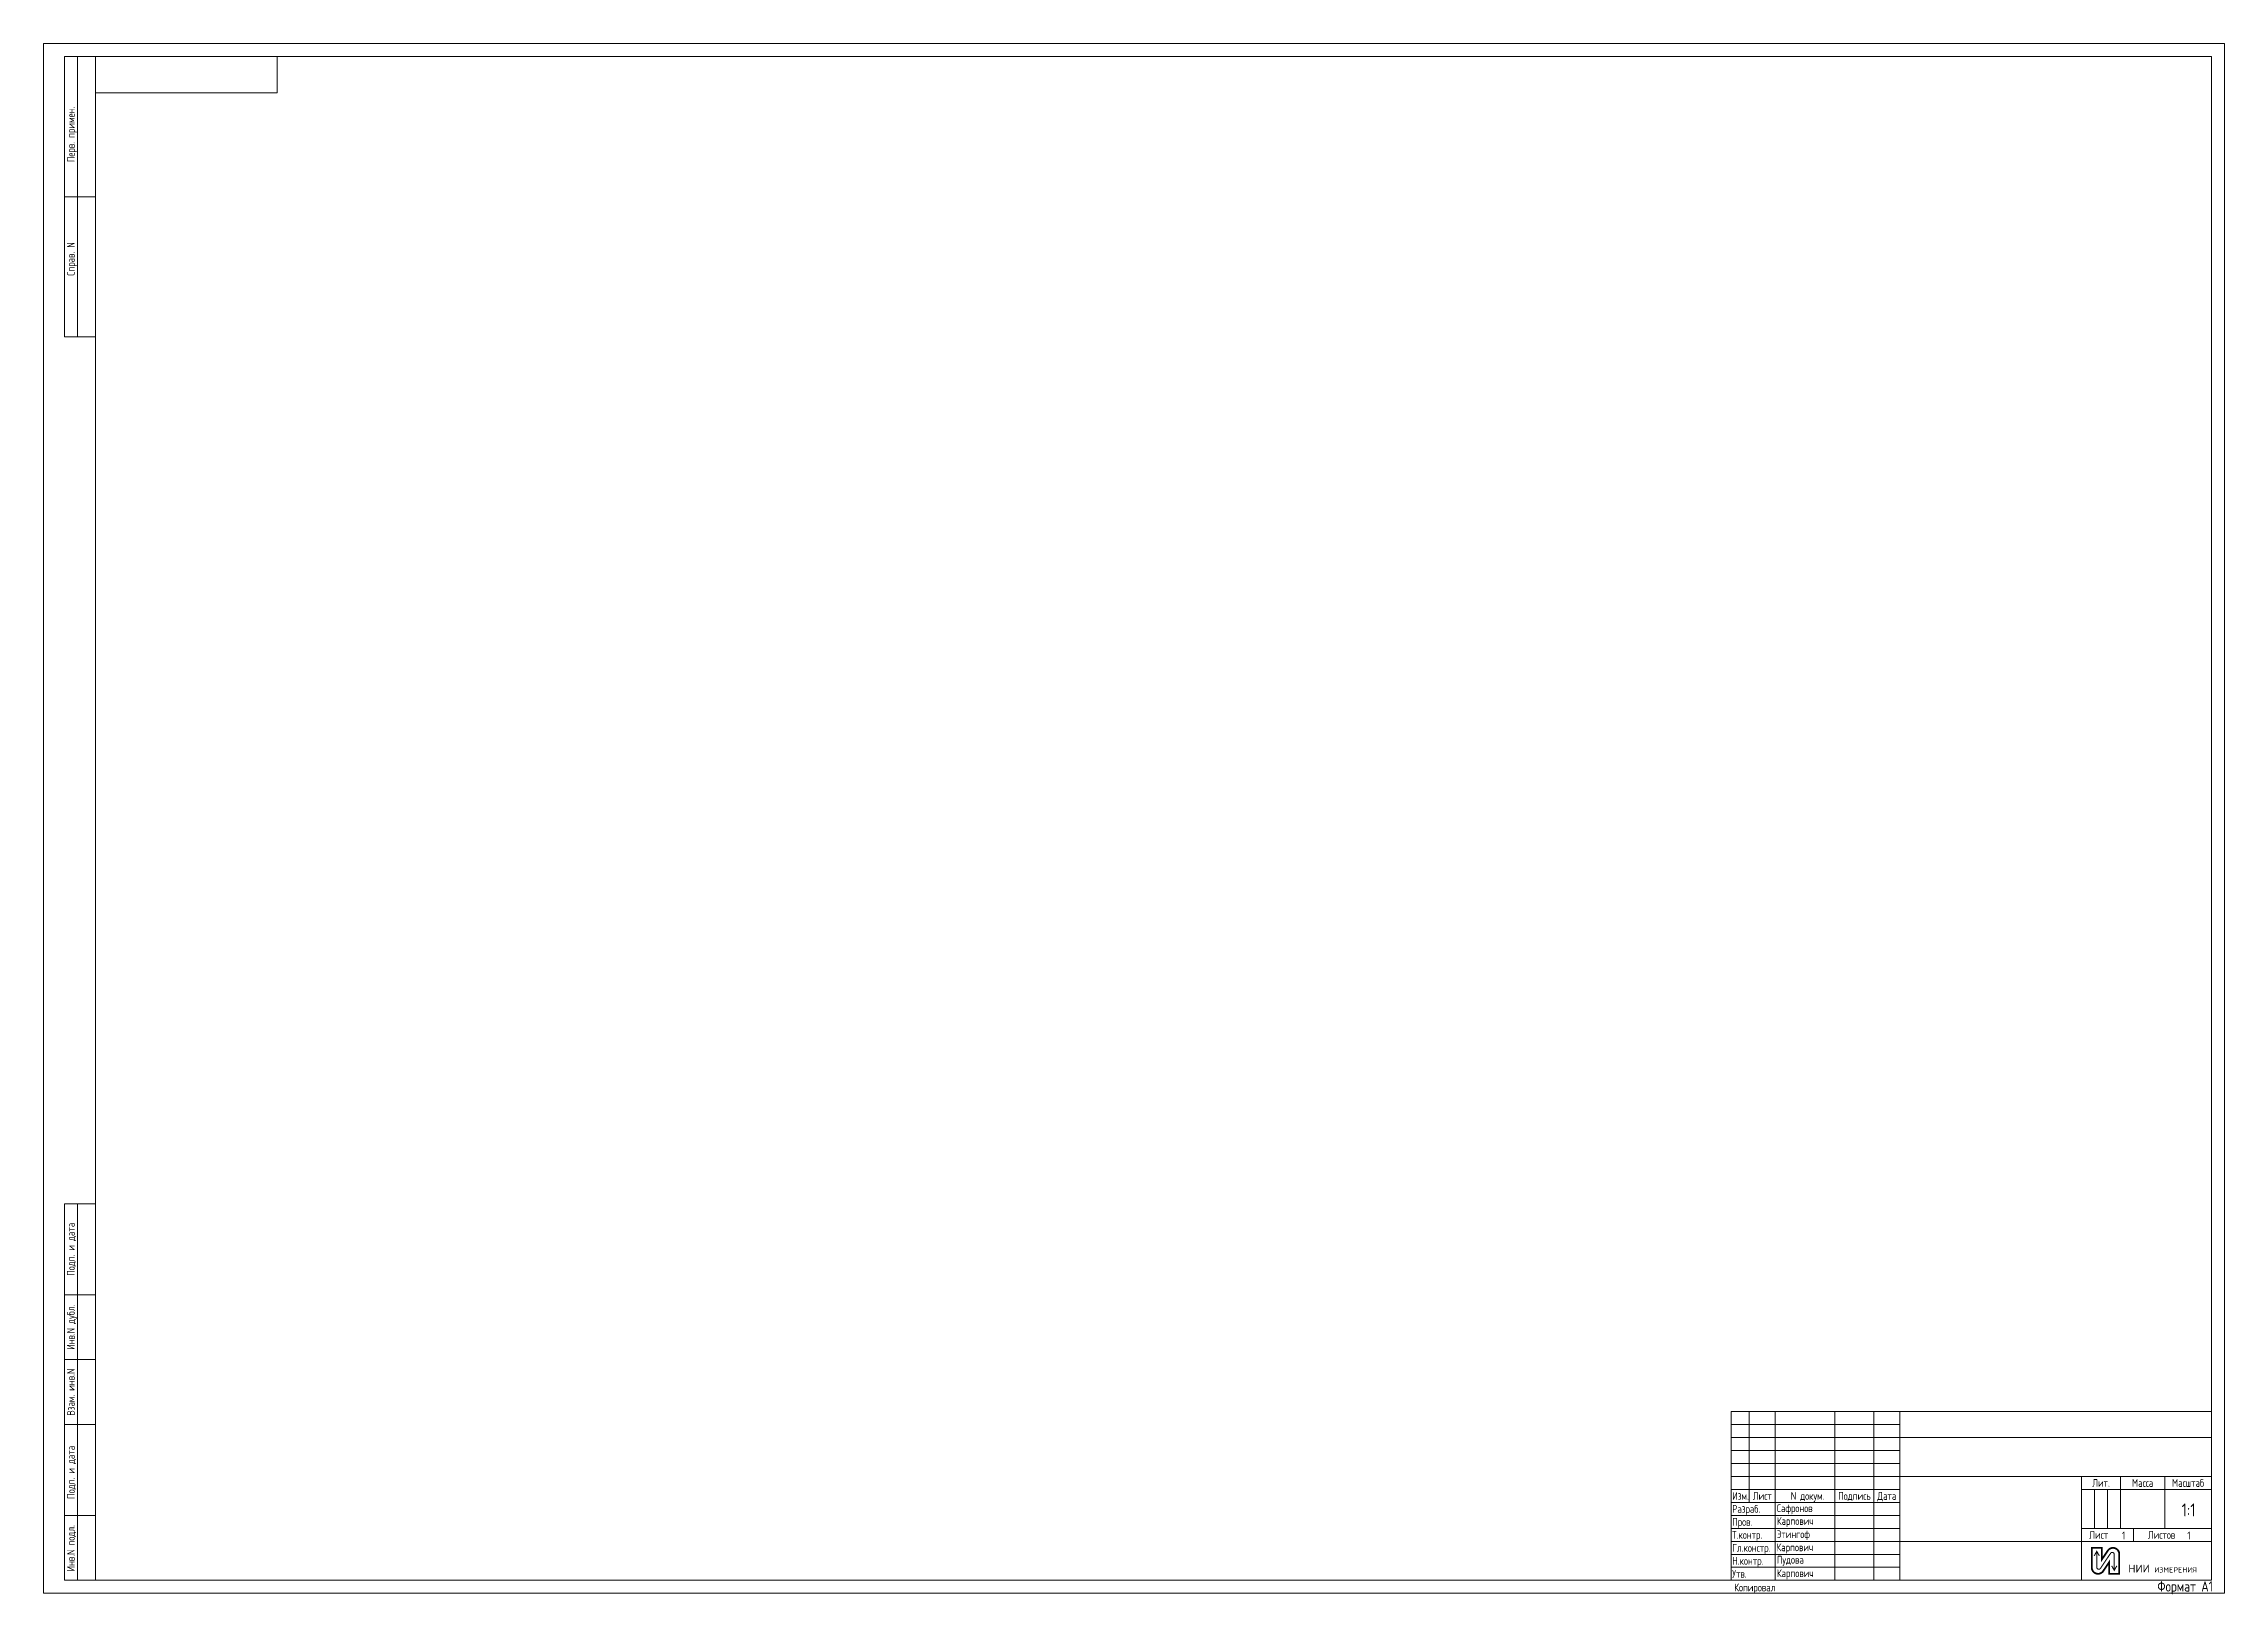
# Paper-space layout 'А1 (1)' of a CAD drawing. Header units: millimetres. Extents: x 0 to 840, y 0 to 597.
import ezdxf
from ezdxf.enums import TextEntityAlignment as Align

# ---------------------------------------------------------------- set-up
doc = ezdxf.new("R2010")
doc.units = ezdxf.units.MM
doc.layers.add('00_D', color=7, linetype='Continuous', lineweight=20)
doc.styles.add('ROMAND', font='romand')
doc.styles.add('ГОСТ_А_2', font='')
doc.styles.get('ГОСТ_А_2').set_extended_font_data('GOST_type_A')

# ---------------------------------------------------------------- blocks, each defined once
blk = doc.blocks.new('LBL_BV', base_point=(539, 20))
at = {"color": 7, "const_width": 0.7}
blk.add_lwpolyline([(549.65474, 7.5), (553.500306, 7.5), (553.500306, 15.096521, 0.739961), (549.104253, 16.44053), (546.770566, 12.980696), (546.770566, 17.5), (542.925, 17.5), (542.925, 9.903479, 0.739961), (547.321053, 8.55947), (549.65474, 12.019304)], format="xyb", close=True, dxfattribs=at)
at = {"color": 7, "const_width": 0.4}
for points in [[(543.847783, 14.413515), (544.847783, 16.145566), (545.847783, 14.413515)], [(550.577523, 10.586485), (551.577523, 8.854434), (552.577523, 10.586485)]]:
    blk.add_lwpolyline(points, dxfattribs=at)
blk.add_lwpolyline([(544.847783, 16.145566), (544.847783, 10.027031, 0.739961), (546.25452, 9.596948), (550.170786, 15.403052, -0.739961), (551.577523, 14.972969), (551.577523, 8.854434)], format="xyb", dxfattribs=at)
at = {"style": 'ROMAND'}
for s, height, p in [('НИИ', 3, (557.000306, 8)), ('ИЗМЕРЕНИЯ', 2, (567.000306, 8))]:
    blk.add_text(s, height=height, dxfattribs=at).set_placement(p)
blk = doc.blocks.new('ГОСТ A1_print_NII')
for p, q in [((90, 578), (90, 592)), ((20, 578), (90, 578)), ((650, 70), (835, 70)), ((650, 5), (650, 70)), ((657, 70), (657, 35)), ((667, 70), (667, 5)), ((690, 70), (690, 5)), ((705, 70), (705, 5)), ((715, 70), (715, 5)), ((650, 65), (715, 65)), ((650, 60), (715, 60)), ((715, 60), (835, 60)), ((650, 55), (715, 55)), ((650, 55), (715, 55)), ((650, 50), (715, 50)), ((650, 45), (715, 45)), ((715, 45), (835, 45)), ((785, 45), (785, 5)), ((800, 45), (800, 25)), ((817, 45), (817, 25)), ((650, 40), (715, 40)), ((650, 35), (715, 35)), ((785, 40), (835, 40)), ((790, 40), (790, 25)), ((795, 40), (795, 25)), ((650, 30), (715, 30)), ((650, 25), (715, 25)), ((650, 20), (715, 20)), ((650, 20), (667, 20)), ((667, 20), (690, 20)), ((715, 20), (835, 20)), ((785, 25), (835, 25)), ((805, 25), (805, 20)), ((650, 15), (715, 15)), ((650, 10), (715, 10))]:
    blk.add_line(p, q)
for points in [[(0, 0), (840, 0), (840, 597), (0, 597)], [(20, 592), (835, 592), (835, 5), (20, 5)]]:
    blk.add_lwpolyline(points, close=True)
for points in [[(20, 484), (8, 484), (8, 592), (20, 592)], [(13, 592), (13, 484)], [(8, 538), (20, 538)], [(20, 5), (8, 5), (8, 150), (20, 150)], [(13, 150), (13, 5)], [(8, 115), (20, 115)], [(8, 90), (20, 90)], [(8, 65), (20, 65)], [(8, 30), (20, 30)]]:
    blk.add_lwpolyline(points)
blk.add_blockref('LBL_BV', (785, 20))
at = {"style": 'ГОСТ_А_2'}
for s, p in [('Перв. примен.', (12, 562)), ('Справ. N', (12, 514)), ('Подп. и дата', (12, 132.5)), ('Инв.N дубл.', (12, 102.5)), ('Взам. инв.N', (12, 77.5)), ('Подп. и дата', (12, 46.57)), ('Инв.N подл.', (12, 17.35))]:
    blk.add_text(s, height=3, rotation=90, dxfattribs=at).set_placement(p, align=Align.CENTER)
for s, p in [('Лит.', (792.5, 41)), ('Масса', (808.5, 41)), ('Масштаб', (826, 41)), ('Изм.', (653.65, 36)), ('Лист', (662, 36)), ('N докум.', (679.47, 36)), ('Подпись', (697.5, 36)), ('Дата', (710, 36)), ('Лист', (791.58, 21)), ('Листов', (815.81, 21))]:
    blk.add_text(s, height=3, dxfattribs=at).set_placement(p, align=Align.CENTER)
for s, p in [('Разраб.', (650.42, 31)), ('Пров.', (650.42, 26)), ('Т.контр.', (650.42, 21)), ('Гл.констр.', (650.42, 16)), ('Утв.', (650.42, 6)), ('Н.контр.', (650.42, 11)), ('Копировал', (651.16, 0.74))]:
    blk.add_text(s, height=3, dxfattribs=at).set_placement(p)
blk.add_attdef('NUMBER2', text='', height=5, rotation=180, dxfattribs=at).set_placement((55.26, 588.1), align=Align.CENTER)
at = {"lineweight": 30, "style": 'ГОСТ_А_2'}
for tag, height, p in [('NUMBER1', 7, (780, 49.83)), ('TITLE_1', 4, (749.46, 39.7)), ('TITLE_2', 4, (749.46, 33.96)), ('TITLE_4', 4, (749.46, 22.13)), ('TITLE_3', 4, (749.46, 27.88))]:
    blk.add_attdef(tag, text='', height=height, dxfattribs=at).set_placement(p, align=Align.CENTER)
at = {"style": 'ГОСТ_А_2'}
for tag, height, p in [('DATA_IZ', 2.5, (709.76, 41.09)), ('MASS', 3, (808.5, 31.79)), ('SCALE', 5, (826.23, 29.63)), ('DATA_PR', 2.5, (709.76, 26.09)), ('DATA_RZ', 2.5, (709.76, 31.09)), ('DATA_GT', 2.5, (709.76, 16.09)), ('DATA_TK', 2.5, (709.76, 21.09)), ('DATA_NK', 2.5, (709.76, 11.09)), ('DATA_UT', 2.5, (709.76, 6.09)), ('DWGPREFIX\\DWGNAME', 2, (722.1, 1.63))]:
    blk.add_attdef(tag, text='', height=height, dxfattribs=at).set_placement(p, align=Align.CENTER)
for tag, p in [('MAKE_IT', (667.6, 31.27)), ('CHECK_IT', (667.6, 26.34)), ('KONSTR_GL', (667.46, 16.2)), ('T_CNTRL', (667.6, 21.27)), ('M_UP', (726.15, 14.66)), ('LS', (799.04, 20.75)), ('LSS', (825.73, 20.75)), ('N_CNTRL', (667.6, 11.42)), ('UTW', (667.6, 6.21)), ('M_CEN', (715.8, 10.46)), ('M_DOWN', (726.03, 6.05))]:
    blk.add_attdef(tag, p, '', height=3, dxfattribs=at)
for tag, p in [('LT1', (787.48, 33.1)), ('LT2', (792.45, 33.1)), ('LT3', (797.47, 33.1))]:
    blk.add_attdef(tag, text='', height=3, dxfattribs=at).set_placement(p, align=Align.MIDDLE_CENTER)
at = {"lineweight": 30, "style": 'ГОСТ_А_2'}
blk.add_attdef('FORMAT_4', text='', height=4, dxfattribs=at).set_placement((835.59, 2.66), align=Align.MIDDLE_RIGHT)

psp = doc.layouts.new('А1 (1)')

# ---------------------------------------------------------------- block references
at = {"layer": '00_D'}
psp.add_blockref('ГОСТ A1_print_NII', (0, 0), dxfattribs=at).add_auto_attribs({'MAKE_IT': 'Сафронов', 'CHECK_IT': 'Карпович', 'T_CNTRL': 'Этингоф', 'KONSTR_GL': 'Карпович', 'N_CNTRL': 'Пудова', 'UTW': 'Карпович', 'SCALE': '1:1', 'LSS': '1', 'LS': ' 1', 'FORMAT_4': 'Формат А1'})

doc.saveas('drawing.dxf')
